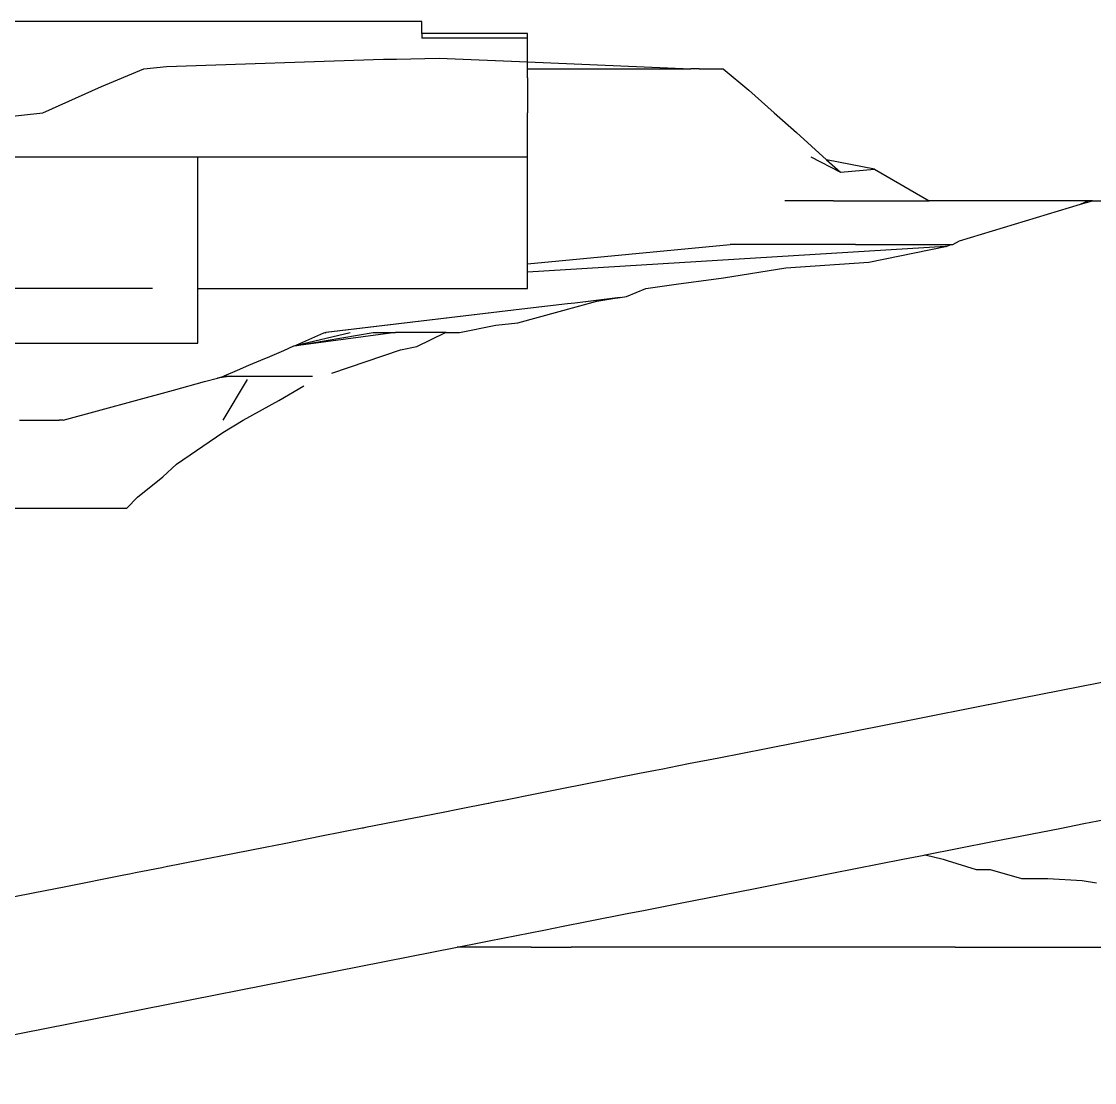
# Model space of a CAD drawing. Extents: x -101 to 101, y -14 to 18.
# Drawn here: x 57.22 to 81.65, y -10.61 to 13.56 of the extents above; entities that cross this region are included whole.
import ezdxf

# ---------------------------------------------------------------- set-up
doc = ezdxf.new("R2010")
doc.units = 0
doc.layers.get('0').update_dxf_attribs({"linetype": 'CONTINUOUS'})
doc.layers.add('SECTIONCUTEDGES', color=7, linetype='CONTINUOUS')

msp = doc.modelspace()

# ---------------------------------------------------------------- linework, layer by layer
for p, q in [((68.738, 12.479), (69.066, 12.479)), ((69.066, 12.479), (70.326, 12.479)), ((70.326, 12.479), (71.146, 12.479)), ((71.146, 12.479), (72.006, 12.479)), ((72.006, 12.479), (72.458, 12.479)), ((61.238, 10.383), (61.238, 10.479)), ((61.238, 9.479), (61.238, 10.383)), ((68.738, 10.253), (68.738, 10.479)), ((75.186, 10.479), (75.861, 10.126)), ((76.639, 10.2), (75.549, 10.409)), ((68.738, 9.479), (68.738, 10.253)), ((61.238, 8.843), (61.238, 9.479)), ((68.738, 9.263), (68.738, 9.479)), ((75.706, 9.479), (74.596, 9.479)), ((75.706, 9.479), (77.884, 9.479)), ((78.572, 8.567), (81.326, 9.397)), ((81.326, 9.397), (81.599, 9.479)), ((81.326, 9.397), (81.492, 9.479)), ((68.738, 8.479), (68.738, 9.263)), ((61.238, 7.765), (61.238, 8.843)), ((78.421, 8.479), (78.572, 8.567)), ((68.738, 8.042), (73.356, 8.479)), ((68.738, 8.042), (68.738, 8.479)), ((78.252, 8.436), (68.738, 7.848)), ((76.206, 8.479), (73.356, 8.479)), ((76.206, 8.479), (78.381, 8.479)), ((76.508, 8.079), (78.252, 8.436)), ((78.258, 8.436), (78.252, 8.436)), ((78.267, 8.437), (78.258, 8.436)), ((78.258, 8.436), (78.258, 8.436)), ((78.267, 8.437), (78.381, 8.479)), ((78.381, 8.479), (78.421, 8.479)), ((74.624, 7.952), (76.508, 8.079)), ((68.738, 7.848), (68.738, 8.042)), ((68.738, 7.748), (68.738, 7.848)), ((73.201, 7.725), (74.624, 7.952)), ((61.238, 7.479), (61.238, 7.765)), ((68.738, 7.677), (68.738, 7.748)), ((68.738, 7.479), (68.738, 7.677)), ((71.434, 7.479), (72.127, 7.578)), ((72.127, 7.578), (73.201, 7.725)), ((58.386, 7.479), (56.171, 7.479)), ((59.396, 7.479), (58.386, 7.479)), ((60.201, 7.479), (59.396, 7.479)), ((61.238, 6.898), (61.238, 7.479)), ((61.238, 7.479), (64.506, 7.479)), ((64.506, 7.479), (68.738, 7.479)), ((70.993, 7.293), (71.434, 7.479)), ((68.517, 6.7), (70.321, 7.189)), ((69.647, 7.129), (68.738, 7.021)), ((69.647, 7.128), (68.738, 7.021)), ((69.816, 7.148), (69.647, 7.129)), ((69.814, 7.148), (69.647, 7.128)), ((69.647, 7.129), (69.647, 7.128)), ((70.685, 7.251), (69.814, 7.148)), ((69.816, 7.148), (69.814, 7.148)), ((70.851, 7.271), (69.816, 7.148)), ((70.321, 7.189), (70.685, 7.251)), ((70.685, 7.251), (70.851, 7.271)), ((70.851, 7.271), (70.993, 7.293)), ((61.238, 6.658), (61.238, 6.898)), ((68.738, 7.021), (64.146, 6.479)), ((68.738, 7.021), (64.156, 6.479)), ((68.738, 7.021), (68.738, 7.021)), ((61.238, 6.479), (61.238, 6.658)), ((67.191, 6.479), (68.022, 6.646)), ((68.022, 6.646), (68.517, 6.7)), ((61.238, 6.231), (61.238, 6.479)), ((65.736, 6.479), (63.414, 6.164)), ((63.44, 6.175), (65.226, 6.479)), ((63.48, 6.192), (64.706, 6.479)), ((64.097, 6.458), (63.48, 6.192)), ((64.156, 6.479), (64.097, 6.458)), ((64.13, 6.472), (64.097, 6.458)), ((64.13, 6.472), (64.156, 6.479)), ((64.146, 6.479), (64.13, 6.472)), ((64.146, 6.479), (64.156, 6.479)), ((65.226, 6.479), (65.736, 6.479)), ((66.889, 6.479), (65.736, 6.479)), ((66.221, 6.161), (66.874, 6.474)), ((66.874, 6.474), (66.877, 6.475)), ((66.877, 6.475), (66.889, 6.479)), ((66.889, 6.479), (67.053, 6.479)), ((67.053, 6.479), (67.191, 6.479)), ((53.898, 6.231), (57.791, 6.231)), ((57.791, 6.231), (58.495, 6.231)), ((58.495, 6.231), (58.874, 6.231)), ((58.874, 6.231), (60.107, 6.231)), ((60.107, 6.231), (60.353, 6.231)), ((60.353, 6.231), (61.238, 6.231)), ((63.414, 6.164), (63.181, 6.063)), ((63.44, 6.175), (63.414, 6.164)), ((63.48, 6.192), (63.44, 6.175)), ((65.847, 6.08), (66.221, 6.161)), ((62.863, 5.926), (62.664, 5.84)), ((63.181, 6.063), (62.863, 5.926)), ((64.287, 5.548), (65.847, 6.08)), ((62.391, 5.722), (62.13, 5.61)), ((62.664, 5.84), (62.391, 5.722)), ((61.388, 5.359), (61.685, 5.44)), ((61.996, 5.479), (61.685, 5.44)), ((61.685, 5.44), (61.826, 5.479)), ((62.354, 5.407), (61.806, 4.479)), ((62.13, 5.61), (61.826, 5.479)), ((61.826, 5.479), (61.996, 5.479)), ((61.996, 5.479), (62.257, 5.479)), ((62.257, 5.479), (63.843, 5.479)), ((58.166, 4.479), (60.68, 5.166)), ((60.68, 5.166), (61.388, 5.359)), ((63.082, 4.927), (63.651, 5.266)), ((62.268, 4.479), (63.082, 4.927)), ((57.176, 4.479), (58.076, 4.479)), ((58.166, 4.479), (58.076, 4.479)), ((61.8, 4.202), (62.268, 4.479)), ((60.75, 3.479), (61.8, 4.202)), ((60.435, 3.187), (60.75, 3.479)), ((59.859, 2.723), (60.435, 3.187)), ((59.622, 2.479), (59.859, 2.723)), ((56.52, 2.479), (57.263, 2.479)), ((57.263, 2.479), (57.639, 2.479)), ((57.639, 2.479), (58.166, 2.479)), ((58.166, 2.479), (58.58, 2.479)), ((58.58, 2.479), (58.71, 2.479)), ((58.71, 2.479), (58.85, 2.479)), ((58.85, 2.479), (58.876, 2.479)), ((58.876, 2.479), (59.007, 2.479)), ((59.007, 2.479), (59.446, 2.479)), ((59.446, 2.479), (59.578, 2.479)), ((59.578, 2.479), (59.622, 2.479)), ((82.294, -1.399), (79.541, -1.942)), ((79.541, -1.942), (79.39, -1.972)), ((79.227, -2.004), (77.477, -2.35)), ((79.236, -2.003), (79.227, -2.004)), ((79.35, -1.98), (79.236, -2.003)), ((79.39, -1.972), (79.35, -1.98)), ((77.477, -2.35), (75.593, -2.721)), ((75.593, -2.721), (74.17, -3.002)), ((74.17, -3.002), (73.095, -3.214)), ((72.403, -3.35), (71.962, -3.437)), ((73.095, -3.214), (72.403, -3.35)), ((71.289, -3.57), (69.486, -3.926)), ((71.654, -3.498), (71.289, -3.57)), ((71.819, -3.465), (71.654, -3.498)), ((71.962, -3.437), (71.819, -3.465)), ((68.99, -4.023), (68.159, -4.187)), ((69.486, -3.926), (68.99, -4.023)), ((67.19, -4.378), (66.816, -4.452)), ((67.843, -4.25), (67.19, -4.378)), ((67.845, -4.249), (67.843, -4.25)), ((67.857, -4.247), (67.845, -4.249)), ((68.021, -4.214), (67.857, -4.247)), ((68.159, -4.187), (68.021, -4.214)), ((66.816, -4.452), (65.052, -4.8)), ((81.403, -4.708), (82.352, -4.521)), ((64.975, -4.815), (64.051, -4.997)), ((64.995, -4.811), (64.975, -4.815)), ((65.052, -4.8), (64.995, -4.811)), ((79.326, -5.118), (80.857, -4.816)), ((80.857, -4.816), (81.403, -4.708)), ((64.051, -4.997), (63.236, -5.158)), ((77.793, -5.42), (79.326, -5.118)), ((62.769, -5.25), (61.719, -5.457)), ((63.236, -5.158), (62.769, -5.25)), ((61.403, -5.52), (60.828, -5.633)), ((61.719, -5.457), (61.403, -5.52)), ((75.669, -5.839), (77.281, -5.521)), ((77.281, -5.521), (77.766, -5.425)), ((77.766, -5.425), (77.793, -5.42)), ((77.793, -5.42), (78.2, -5.521)), ((78.2, -5.521), (78.296, -5.552)), ((78.296, -5.552), (78.95, -5.757)), ((59.679, -5.86), (59.548, -5.885)), ((59.818, -5.832), (59.679, -5.86)), ((59.976, -5.801), (59.818, -5.832)), ((60.415, -5.715), (59.976, -5.801)), ((60.547, -5.688), (60.415, -5.715)), ((60.59, -5.68), (60.547, -5.688)), ((60.828, -5.633), (60.59, -5.68)), ((73.92, -6.184), (75.669, -5.839)), ((78.95, -5.757), (78.956, -5.757)), ((78.956, -5.757), (79.275, -5.757)), ((79.275, -5.757), (79.986, -5.957)), ((58.608, -6.071), (58.231, -6.145)), ((59.135, -5.967), (58.608, -6.071)), ((59.548, -5.885), (59.135, -5.967)), ((79.986, -5.957), (80.326, -5.958)), ((80.326, -5.958), (80.582, -5.958)), ((80.582, -5.958), (81.363, -6.004)), ((81.363, -6.004), (81.696, -6.058)), ((57.488, -6.292), (55.319, -6.719)), ((58.231, -6.145), (57.488, -6.292)), ((72.211, -6.521), (73.189, -6.328)), ((73.189, -6.328), (73.92, -6.184)), ((71.34, -6.693), (72.211, -6.521)), ((70.091, -6.939), (71.046, -6.751)), ((71.046, -6.751), (71.34, -6.693)), ((69.11, -7.132), (69.548, -7.046)), ((69.548, -7.046), (70.091, -6.939)), ((67.87, -7.377), (69.11, -7.132)), ((51.501, -10.605), (67.14, -7.521)), ((67.14, -7.521), (67.637, -7.423)), ((67.586, -7.521), (67.14, -7.521)), ((68.826, -7.521), (67.586, -7.521)), ((67.637, -7.423), (67.87, -7.377)), ((68.826, -7.521), (69.736, -7.521)), ((70.876, -7.521), (69.736, -7.521)), ((72.106, -7.521), (70.876, -7.521)), ((73.596, -7.521), (72.106, -7.521)), ((75.556, -7.521), (73.596, -7.521)), ((76.566, -7.521), (75.556, -7.521)), ((77.676, -7.521), (76.566, -7.521)), ((78.476, -7.521), (77.676, -7.521)), ((78.476, -7.521), (79.686, -7.521)), ((79.686, -7.521), (81.126, -7.521)), ((81.126, -7.521), (82.286, -7.521))]:
    msp.add_line(p, q)
at = {"layer": 'SECTIONCUTEDGES'}
for p, q in [((66.336, 13.561), (56.342, 13.561)), ((66.336, 13.285), (66.336, 13.561)), ((68.738, 13.285), (66.336, 13.285)), ((66.336, 13.285), (66.336, 13.184)), ((68.738, 13.184), (68.738, 13.285)), ((68.738, 13.184), (66.336, 13.184)), ((68.738, 12.641), (68.738, 13.184)), ((60.521, 12.534), (65.463, 12.705)), ((65.463, 12.705), (65.759, 12.702)), ((65.759, 12.702), (66.728, 12.728)), ((66.728, 12.728), (68.738, 12.641)), ((59.042, 12.076), (60.002, 12.479)), ((60.002, 12.479), (60.521, 12.534)), ((68.738, 12.641), (72.458, 12.479)), ((68.738, 12.479), (68.738, 12.641)), ((68.738, 12.292), (68.738, 12.479)), ((72.646, 12.479), (72.458, 12.479)), ((72.646, 12.479), (73.19, 12.479)), ((73.19, 12.479), (73.778, 11.993)), ((68.738, 12.279), (68.738, 12.292)), ((68.738, 12.279), (68.738, 11.479)), ((57.704, 11.479), (59.042, 12.076)), ((73.778, 11.993), (74.354, 11.479)), ((56.726, 11.375), (57.704, 11.479)), ((68.738, 11.04), (68.738, 11.479)), ((74.354, 11.479), (74.866, 11.031)), ((68.738, 10.479), (68.738, 11.04)), ((74.866, 11.031), (75.549, 10.409)), ((54.906, 10.479), (58.676, 10.479)), ((58.676, 10.479), (61.146, 10.479)), ((61.146, 10.479), (61.238, 10.479)), ((61.238, 10.479), (68.738, 10.479)), ((75.549, 10.409), (75.861, 10.126)), ((75.861, 10.126), (76.639, 10.2)), ((76.639, 10.2), (77.884, 9.479)), ((81.492, 9.479), (77.884, 9.479)), ((81.599, 9.479), (81.492, 9.479)), ((81.599, 9.479), (82.113, 9.479))]:
    msp.add_line(p, q, dxfattribs=at)

doc.saveas('drawing.dxf')
